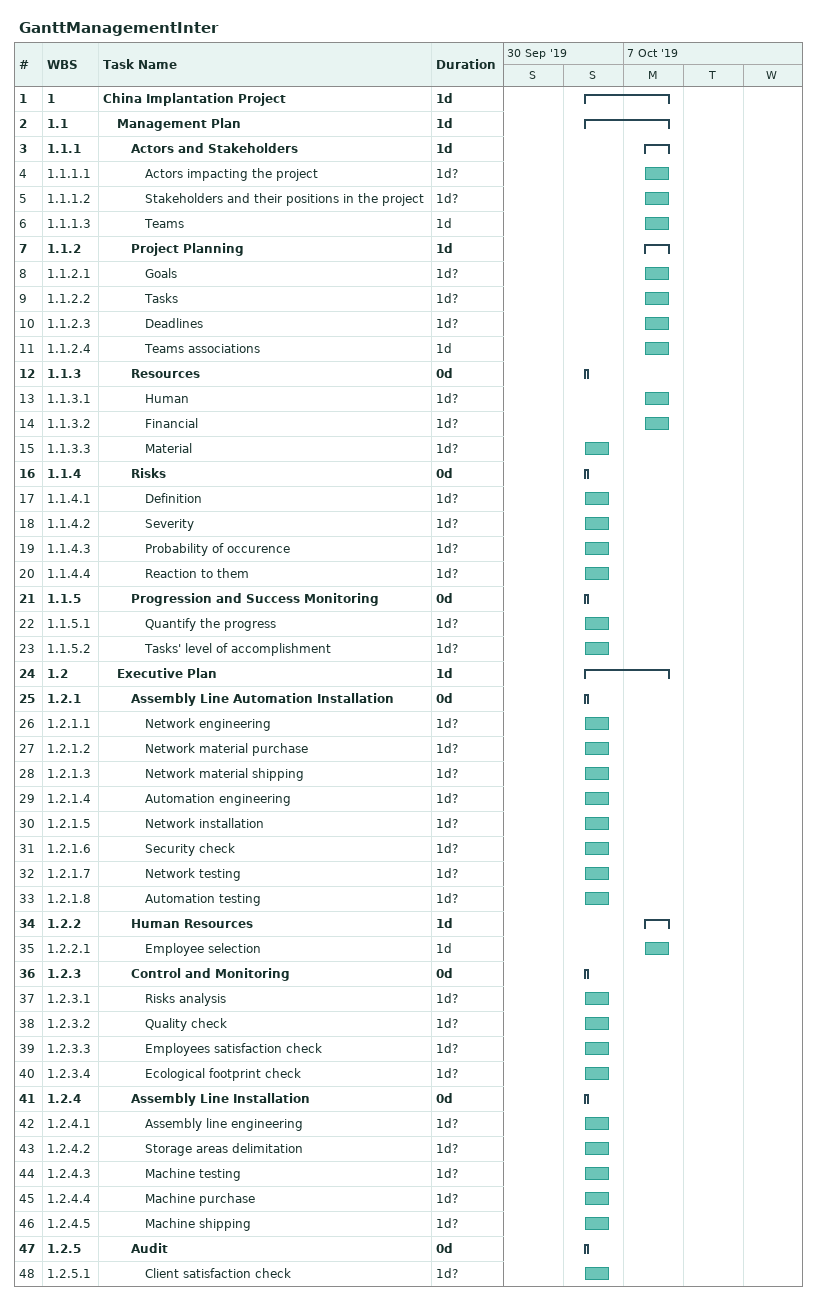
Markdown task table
GanttManagementInter

| ID | WBS | Task | Duration | Start | Finish |
|---|---|---|---|---|---|
| 1 | 1 | **China Implantation Project** | 1d | 2019-10-06 | 2019-10-07 |
| 2 | 1.1 | **Management Plan** | 1d | 2019-10-06 | 2019-10-07 |
| 3 | 1.1.1 | **Actors and Stakeholders** | 1d | 2019-10-07 | 2019-10-07 |
| 4 | 1.1.1.1 | Actors impacting the project | 1d? | 2019-10-07 | 2019-10-07 |
| 5 | 1.1.1.2 | Stakeholders and their positions in the project | 1d? | 2019-10-07 | 2019-10-07 |
| 6 | 1.1.1.3 | Teams | 1d | 2019-10-07 | 2019-10-07 |
| 7 | 1.1.2 | **Project Planning** | 1d | 2019-10-07 | 2019-10-07 |
| 8 | 1.1.2.1 | Goals | 1d? | 2019-10-07 | 2019-10-07 |
| 9 | 1.1.2.2 | Tasks | 1d? | 2019-10-07 | 2019-10-07 |
| 10 | 1.1.2.3 | Deadlines | 1d? | 2019-10-07 | 2019-10-07 |
| 11 | 1.1.2.4 | Teams associations | 1d | 2019-10-07 | 2019-10-07 |
| 12 | 1.1.3 | **Resources** | 0d | 2019-10-06 | 2019-10-06 |
| 13 | 1.1.3.1 | Human | 1d? | 2019-10-07 | 2019-10-07 |
| 14 | 1.1.3.2 | Financial | 1d? | 2019-10-07 | 2019-10-07 |
| 15 | 1.1.3.3 | Material | 1d? | 2019-10-06 | 2019-10-06 |
| 16 | 1.1.4 | **Risks** | 0d | 2019-10-06 | 2019-10-06 |
| 17 | 1.1.4.1 | Definition | 1d? | 2019-10-06 | 2019-10-06 |
| 18 | 1.1.4.2 | Severity | 1d? | 2019-10-06 | 2019-10-06 |
| 19 | 1.1.4.3 | Probability of occurence | 1d? | 2019-10-06 | 2019-10-06 |
| 20 | 1.1.4.4 | Reaction to them | 1d? | 2019-10-06 | 2019-10-06 |
| 21 | 1.1.5 | **Progression and Success Monitoring** | 0d | 2019-10-06 | 2019-10-06 |
| 22 | 1.1.5.1 | Quantify the progress | 1d? | 2019-10-06 | 2019-10-06 |
| 23 | 1.1.5.2 | Tasks' level of accomplishment | 1d? | 2019-10-06 | 2019-10-06 |
| 24 | 1.2 | **Executive Plan** | 1d | 2019-10-06 | 2019-10-07 |
| 25 | 1.2.1 | **Assembly Line Automation Installation** | 0d | 2019-10-06 | 2019-10-06 |
| 26 | 1.2.1.1 | Network engineering | 1d? | 2019-10-06 | 2019-10-06 |
| 27 | 1.2.1.2 | Network material purchase | 1d? | 2019-10-06 | 2019-10-06 |
| 28 | 1.2.1.3 | Network material shipping | 1d? | 2019-10-06 | 2019-10-06 |
| 29 | 1.2.1.4 | Automation engineering | 1d? | 2019-10-06 | 2019-10-06 |
| 30 | 1.2.1.5 | Network installation | 1d? | 2019-10-06 | 2019-10-06 |
| 31 | 1.2.1.6 | Security check | 1d? | 2019-10-06 | 2019-10-06 |
| 32 | 1.2.1.7 | Network testing | 1d? | 2019-10-06 | 2019-10-06 |
| 33 | 1.2.1.8 | Automation testing | 1d? | 2019-10-06 | 2019-10-06 |
| 34 | 1.2.2 | **Human Resources** | 1d | 2019-10-07 | 2019-10-07 |
| 35 | 1.2.2.1 | Employee selection | 1d | 2019-10-07 | 2019-10-07 |
| 36 | 1.2.3 | **Control and Monitoring** | 0d | 2019-10-06 | 2019-10-06 |
| 37 | 1.2.3.1 | Risks analysis | 1d? | 2019-10-06 | 2019-10-06 |
| 38 | 1.2.3.2 | Quality check | 1d? | 2019-10-06 | 2019-10-06 |
| 39 | 1.2.3.3 | Employees satisfaction check | 1d? | 2019-10-06 | 2019-10-06 |
| 40 | 1.2.3.4 | Ecological footprint check | 1d? | 2019-10-06 | 2019-10-06 |
| 41 | 1.2.4 | **Assembly Line Installation** | 0d | 2019-10-06 | 2019-10-06 |
| 42 | 1.2.4.1 | Assembly line engineering | 1d? | 2019-10-06 | 2019-10-06 |
| 43 | 1.2.4.2 | Storage areas delimitation | 1d? | 2019-10-06 | 2019-10-06 |
| 44 | 1.2.4.3 | Machine testing | 1d? | 2019-10-06 | 2019-10-06 |
| 45 | 1.2.4.4 | Machine purchase | 1d? | 2019-10-06 | 2019-10-06 |
| 46 | 1.2.4.5 | Machine shipping | 1d? | 2019-10-06 | 2019-10-06 |
| 47 | 1.2.5 | **Audit** | 0d | 2019-10-06 | 2019-10-06 |
| 48 | 1.2.5.1 | Client satisfaction check | 1d? | 2019-10-06 | 2019-10-06 |
